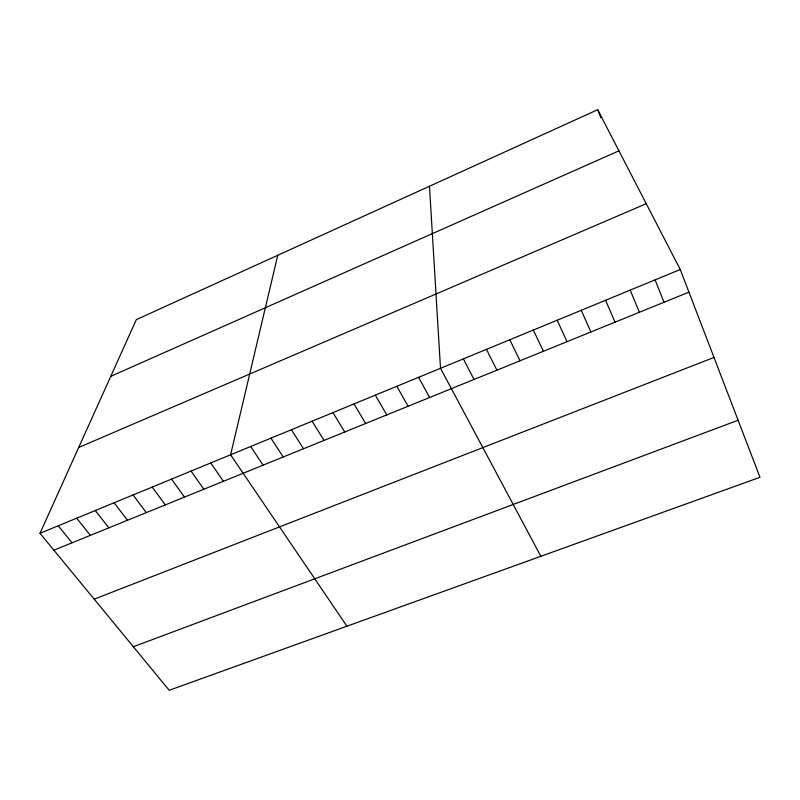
<?xml version="1.0" encoding="UTF-8"?>
<svg xmlns="http://www.w3.org/2000/svg" width="800" height="800" viewBox="0 0 800 800"><rect width="100%" height="100%" fill="white"/><g stroke="black" fill="none" stroke-linecap="round" stroke-linejoin="round"><path stroke-width="1.2" d="M277.78 255.26L230.6 454.78L346.93 626.22M40 533.31L136.33 319.62L597.69 109.71L680.25 269.52L760 477.29L169.2 690.29L40 533.31L680.25 269.52M110.76 376.35L618.93 150.83M78.69 447.48L646.25 203.7M53.88 550.18L688.93 292.14M94.2 599.17L714 357.44M133.34 646.73L738.11 420.25M58.27 525.78L72.03 542.81M76.71 518.19L90.35 535.36M95.31 510.52L108.83 527.85M114.1 502.78L127.49 520.27M133.06 494.97L146.31 512.62M152.2 487.08L165.32 504.9M171.52 479.12L184.5 497.11M191.03 471.09L203.87 489.24M210.72 462.97L223.42 481.29M250.68 446.51L263.08 465.18M270.95 438.15L283.2 457M291.42 429.72L303.51 448.75M312.09 421.2L324.02 440.42M332.97 412.6L344.73 432M354.05 403.92L365.64 423.51M375.34 395.14L386.76 414.92M396.85 386.28L408.09 406.26M418.57 377.33L429.63 397.5M540.84 556.3L440.51 368.29L429.47 186.24M463.36 358.88L474.03 379.46M486.44 349.37L496.91 370.17M509.77 339.76L520.04 360.77M533.34 330.04L543.4 351.28M557.17 320.23L567.01 341.68M581.26 310.3L590.88 331.98M605.6 300.27L615 322.18M630.21 290.13L639.38 312.28M655.09 279.88L664.02 302.26M597.69 109.71L600.87 117.77"/></g></svg>
